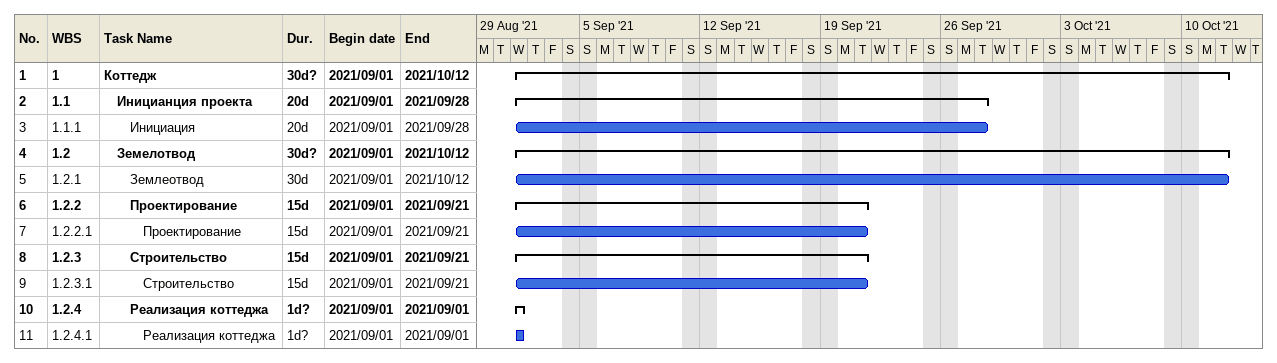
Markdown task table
| ID | WBS | Task | Duration | Start | Finish |
|---|---|---|---|---|---|
| 1 | 1 | **Коттедж** | 30d? | 2021-09-01 | 2021-10-12 |
| 2 | 1.1 | **Иницианция проекта** | 20d | 2021-09-01 | 2021-09-28 |
| 3 | 1.1.1 | Инициация | 20d | 2021-09-01 | 2021-09-28 |
| 4 | 1.2 | **Земелотвод** | 30d? | 2021-09-01 | 2021-10-12 |
| 5 | 1.2.1 | Землеотвод | 30d | 2021-09-01 | 2021-10-12 |
| 6 | 1.2.2 | **Проектирование** | 15d | 2021-09-01 | 2021-09-21 |
| 7 | 1.2.2.1 | Проектирование | 15d | 2021-09-01 | 2021-09-21 |
| 8 | 1.2.3 | **Строительство** | 15d | 2021-09-01 | 2021-09-21 |
| 9 | 1.2.3.1 | Строительство | 15d | 2021-09-01 | 2021-09-21 |
| 10 | 1.2.4 | **Реализация коттеджа** | 1d? | 2021-09-01 | 2021-09-01 |
| 11 | 1.2.4.1 | Реализация коттеджа | 1d? | 2021-09-01 | 2021-09-01 |
